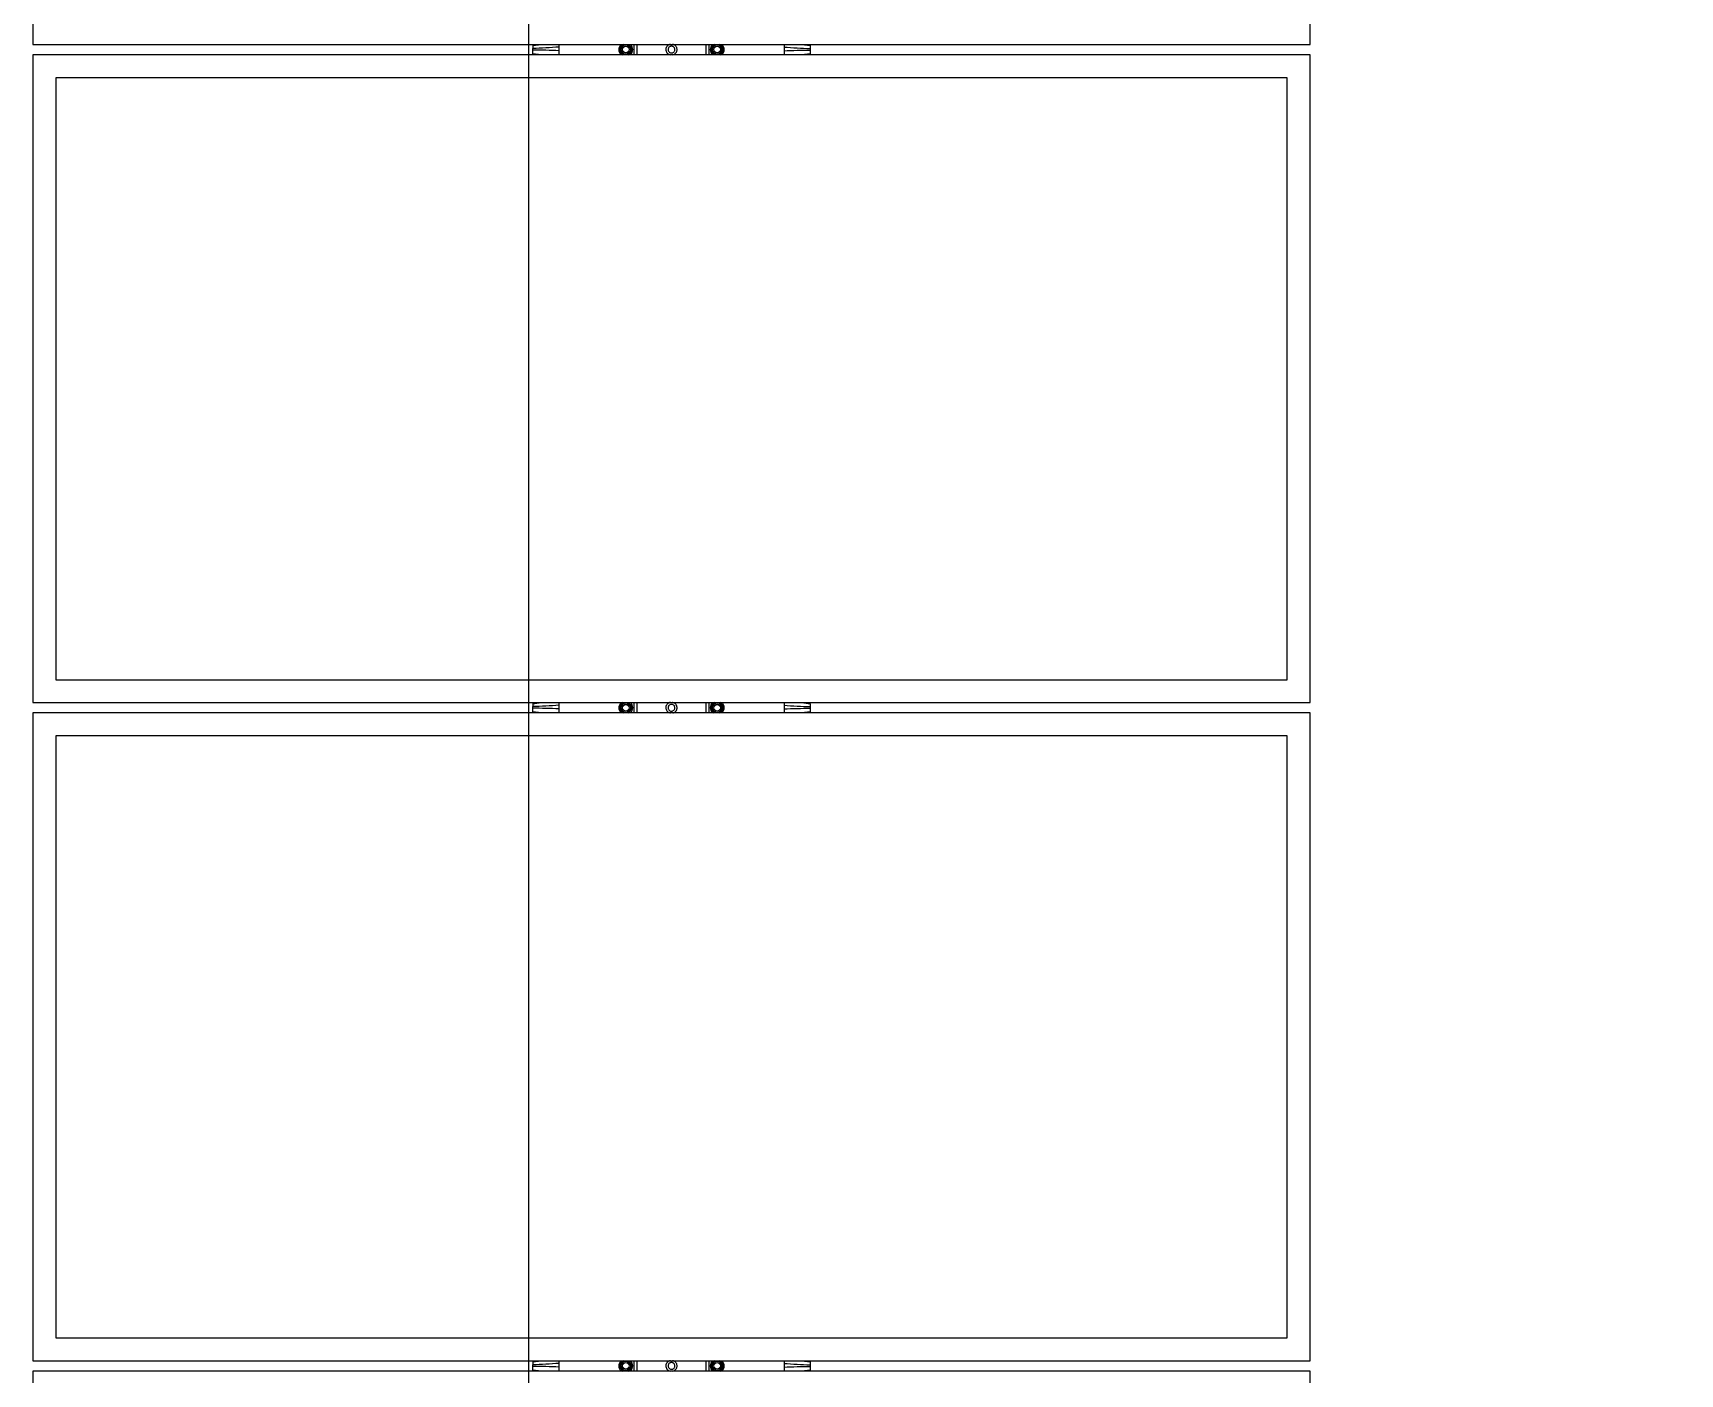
# Model space of a CAD drawing. Header units: feet. Extents: x -21 to 5170, y -254 to 1413.
# Drawn here: x 3142.2 to 3257.7, y 100.2 to 194.2 of the extents above; entities that cross this region are included whole.
import ezdxf

# ---------------------------------------------------------------- set-up
doc = ezdxf.new("R2010")
doc.units = ezdxf.units.FT
doc.header["$MEASUREMENT"] = 0
doc.layers.add('E-ARRY-TABL', color=9, linetype='Continuous')
doc.layers.add('G-NPLT', color=67, linetype='Continuous', plot=False)

msp = doc.modelspace()

# ---------------------------------------------------------------- linework, layer by layer
at = {"layer": 'E-ARRY-TABL'}
for p, q in [((3142.18169, 238.83055), (3142.18169, 193.41976)), ((3231.72152, 193.41976), (3231.72152, 238.83055)), ((3142.18169, 193.41976), (3231.72152, 193.41976)), ((3177.22399, 193.34013), (3177.81004, 193.41976)), ((3183.41318, 193.41179), (3183.42194, 193.41976)), ((3183.78786, 193.41976), (3183.91644, 193.34515)), ((3183.92574, 193.41976), (3183.95171, 193.40592)), ((3189.82434, 193.41399), (3189.83072, 193.41976)), ((3196.09317, 193.41976), (3196.67922, 193.34013)), ((3142.18169, 192.68733), (3142.18169, 147.27654)), ((3231.72152, 192.68733), (3142.18169, 192.68733)), ((3177.81076, 192.68733), (3177.22399, 192.76696)), ((3184.08125, 192.6953), (3184.07249, 192.68733)), ((3189.97746, 192.68733), (3189.94918, 192.70253)), ((3190.11339, 192.68733), (3189.98485, 192.76307)), ((3190.48765, 192.6931), (3190.48127, 192.68733)), ((3196.67922, 192.76696), (3196.09244, 192.68733)), ((3231.72152, 147.27654), (3231.72152, 192.68733)), ((3230.11932, 191.08513), (3143.78389, 191.08513)), ((3143.78389, 191.08513), (3143.78389, 148.87873)), ((3230.11932, 148.87873), (3230.11932, 191.08513)), ((3143.78389, 148.87873), (3230.11932, 148.87873)), ((3142.18169, 147.27654), (3231.72152, 147.27654)), ((3177.22399, 147.19691), (3177.81004, 147.27654)), ((3183.41318, 147.26856), (3183.42194, 147.27654)), ((3183.78786, 147.27654), (3183.91644, 147.20192)), ((3183.92574, 147.27654), (3183.95171, 147.2627)), ((3189.82434, 147.27076), (3189.83072, 147.27654)), ((3196.09317, 147.27654), (3196.67922, 147.19691)), ((3231.72152, 146.5441), (3142.18169, 146.5441)), ((3142.18169, 146.5441), (3142.18169, 101.13331)), ((3177.81076, 146.5441), (3177.22399, 146.62373)), ((3184.08125, 146.55208), (3184.07249, 146.5441)), ((3189.97746, 146.5441), (3189.94918, 146.5593)), ((3190.11339, 146.5441), (3189.98485, 146.61984)), ((3190.48765, 146.54988), (3190.48127, 146.5441)), ((3196.67922, 146.62373), (3196.09244, 146.5441)), ((3231.72152, 101.13331), (3231.72152, 146.5441)), ((3143.78389, 144.94191), (3143.78389, 102.73551)), ((3230.11932, 144.94191), (3143.78389, 144.94191)), ((3230.11932, 102.73551), (3230.11932, 144.94191)), ((3143.78389, 102.73551), (3230.11932, 102.73551)), ((3142.18169, 101.13331), (3231.72152, 101.13331)), ((3177.22399, 101.05369), (3177.81004, 101.13331)), ((3177.81076, 100.40088), (3177.22399, 100.48051)), ((3183.41318, 101.12534), (3183.42194, 101.13331)), ((3183.78786, 101.13331), (3183.91644, 101.0587)), ((3183.92574, 101.13331), (3183.95171, 101.11948)), ((3189.82434, 101.12754), (3189.83072, 101.13331)), ((3190.11551, 100.39963), (3189.98485, 100.47662)), ((3196.67922, 100.48051), (3196.09244, 100.40088)), ((3196.09317, 101.13331), (3196.67922, 101.05369)), ((3142.18169, 100.40088), (3142.18169, 54.99009)), ((3231.72152, 100.40088), (3142.18169, 100.40088)), ((3184.08125, 100.40886), (3184.07249, 100.40088)), ((3189.97746, 100.40088), (3189.94918, 100.41608)), ((3190.48765, 100.40665), (3190.48127, 100.40088)), ((3231.72152, 54.99009), (3231.72152, 100.40088))]:
    msp.add_line(p, q, dxfattribs=at)
for centre, radius in [((3183.74721, 193.05354), 0.33715), ((3183.74721, 193.05354), 0.24051), ((3183.74721, 193.05354), 0.22889), ((3190.15599, 193.05354), 0.33715), ((3190.15599, 193.05354), 0.24051), ((3190.15599, 193.05354), 0.22889), ((3183.74721, 146.91032), 0.33715), ((3183.74721, 146.91032), 0.24051), ((3183.74721, 146.91032), 0.22889), ((3190.15599, 146.91032), 0.33715), ((3190.15599, 146.91032), 0.24051), ((3190.15599, 146.91032), 0.22889), ((3183.74721, 100.7671), 0.33715), ((3183.74721, 100.7671), 0.24051), ((3183.74721, 100.7671), 0.22889), ((3190.15599, 100.7671), 0.33715), ((3190.15599, 100.7671), 0.24051), ((3190.15599, 100.7671), 0.22889)]:
    msp.add_circle(centre, radius, dxfattribs=at)
for centre, radius, start, end in [((3183.74721, 193.05354), 0.48981, 132.9975613, 228.3883683), ((3183.74721, 193.05354), 0.40742, 115.9892336, 244.0107664), ((3183.74721, 193.05354), 0.40742, 295.9892336, 59.8725613), ((3183.74721, 193.05354), 0.48981, 312.9975613, 48.3883881), ((3190.15599, 193.05354), 0.48981, 132.6184959, 228.3883683), ((3190.15599, 193.05354), 0.40742, 115.9892336, 239.4934959), ((3190.15599, 193.05354), 0.40742, 295.9892336, 64.0107664), ((3190.15599, 193.05354), 0.48981, 312.6184959, 48.3883881), ((3183.74721, 146.91032), 0.48981, 132.9975613, 228.3883683), ((3183.74721, 146.91032), 0.40742, 115.9892336, 244.0107664), ((3183.74721, 146.91032), 0.40742, 295.9892336, 59.8725613), ((3183.74721, 146.91032), 0.48981, 312.9975613, 48.3883881), ((3190.15599, 146.91032), 0.48981, 132.6184959, 228.3883683), ((3190.15599, 146.91032), 0.40742, 115.9892336, 239.4934959), ((3190.15599, 146.91032), 0.40742, 295.9892336, 64.0107664), ((3190.15599, 146.91032), 0.48981, 312.6184959, 48.3883881), ((3183.74721, 100.7671), 0.48981, 132.9975613, 228.3883683), ((3183.74721, 100.7671), 0.40742, 115.9892336, 244.0107664), ((3183.74721, 100.7671), 0.40742, 295.9892336, 59.8725613), ((3183.74721, 100.7671), 0.48981, 312.9975613, 48.3883881), ((3190.15599, 100.7671), 0.48981, 132.6184959, 228.3883683), ((3190.15599, 100.7671), 0.40742, 115.9892336, 239.4934959), ((3190.15599, 100.7671), 0.40742, 295.9892336, 64.0107664), ((3190.15599, 100.7671), 0.48981, 312.6184959, 48.3883881)]:
    msp.add_arc(centre, radius, start, end, dxfattribs=at)
for points, knots in [([(3177.22399, 193.41976), (3177.22399, 193.41129), (3177.22399, 193.36961), (3177.22399, 193.3532), (3177.22399, 193.34013)], [0, 0, 0, 0, 0.203251759, 1, 1, 1, 1]), ([(3177.22399, 193.34013), (3177.22399, 193.3252), (3177.22399, 193.29704), (3177.22399, 193.26505), (3177.22399, 193.23882), (3177.22399, 193.19537), (3177.22399, 193.15646), (3177.22399, 193.13412), (3177.22399, 193.13178)], [0, 0, 0, 0, 0.336781761, 0.635414469, 0.762435252, 0.874639399, 0.986817621, 1, 1, 1, 1]), ([(3179.06194, 193.22908), (3178.75585, 193.2087), (3178.14374, 193.16796), (3177.53055, 193.14384), (3177.22399, 193.13178)], [0, 0, 0, 0, 0.500050032, 1, 1, 1, 1]), ([(3177.22399, 193.02374), (3177.22399, 193.02697), (3177.22399, 193.03152), (3177.22399, 193.03874), (3177.22399, 193.04321), (3177.22399, 193.04683), (3177.22399, 193.04828), (3177.22399, 193.05118), (3177.22399, 193.05595), (3177.22399, 193.06259), (3177.22399, 193.07116), (3177.22399, 193.08473), (3177.22399, 193.10525), (3177.22399, 193.12207), (3177.22399, 193.13178)], [0, 0, 0, 0, 0.088792677, 0.125266565, 0.198196576, 0.211434953, 0.224673296, 0.237911626, 0.290864967, 0.355531486, 0.42020743, 0.526263413, 0.726625991, 1, 1, 1, 1]), ([(3179.06172, 192.97511), (3178.75555, 192.98584), (3178.14327, 193.00731), (3177.5304, 193.01827), (3177.22399, 193.02374)], [0, 0, 0, 0, 0.500036901, 1, 1, 1, 1]), ([(3177.22399, 192.76696), (3177.22399, 192.772), (3177.22399, 192.80151), (3177.22399, 192.828), (3177.22399, 192.8737), (3177.22399, 192.91562), (3177.22399, 192.96684), (3177.22399, 193.00461), (3177.22399, 193.02374)], [0, 0, 0, 0, 0.104408076, 0.610092505, 0.713229006, 0.816381409, 0.906958044, 1, 1, 1, 1]), ([(3179.06172, 192.97511), (3179.06183, 192.94657), (3179.06206, 192.88517), (3179.06176, 192.79932), (3179.06101, 192.72886), (3179.06017, 192.69975), (3179.05981, 192.68733)], [0, 0, 0, 0, 0.237682332, 0.511297981, 0.791460281, 1, 1, 1, 1]), ([(3179.05982, 193.41976), (3179.06017, 193.40726), (3179.06096, 193.37897), (3179.06173, 193.31372), (3179.06187, 193.25717), (3179.06194, 193.22908)], [0, 0, 0, 0, 0.284877006, 0.644722971, 1, 1, 1, 1]), ([(3179.06194, 193.22908), (3179.06186, 193.18977), (3179.06176, 193.14277), (3179.06148, 193.08739), (3179.06143, 193.06247), (3179.06142, 193.04141), (3179.06148, 193.02613), (3179.06149, 193.01517), (3179.06157, 192.99915), (3179.06166, 192.98419), (3179.06172, 192.97511)], [0, 0, 0, 0, 0.473900563, 0.566584192, 0.646097342, 0.765289978, 0.812851893, 0.824688911, 0.893504587, 1, 1, 1, 1]), ([(3183.40963, 192.85964), (3183.4097, 192.89125), (3183.40985, 192.95506), (3183.40999, 193.02102), (3183.41007, 193.05429)], [0, 0, 0, 0, 0.495457963, 1, 1, 1, 1]), ([(3183.57799, 192.76194), (3183.53383, 192.78757), (3183.47683, 192.82065), (3183.42199, 192.85247), (3183.40963, 192.85964)], [0, 0, 0, 0, 0.774619327, 1, 1, 1, 1]), ([(3183.41007, 193.05429), (3183.41008, 193.05891), (3183.41022, 193.12464), (3183.41037, 193.18905), (3183.4105, 193.24895)], [0, 0, 0, 0, 0.070220322, 1, 1, 1, 1]), ([(3183.4105, 193.24895), (3183.43791, 193.26469), (3183.49324, 193.29647), (3183.55043, 193.32932), (3183.57929, 193.3459)], [0, 0, 0, 0, 0.495457963, 1, 1, 1, 1]), ([(3183.57929, 193.3459), (3183.58329, 193.3482), (3183.62671, 193.37313), (3183.66926, 193.39757), (3183.70788, 193.41976)], [0, 0, 0, 0, 0.09219659, 1, 1, 1, 1]), ([(3183.91644, 193.34515), (3183.93029, 193.33711), (3183.98726, 193.30404), (3184.04278, 193.27183), (3184.08479, 193.24745)], [0, 0, 0, 0, 0.243165711, 1, 1, 1, 1]), ([(3184.08436, 193.05279), (3184.08435, 193.04818), (3184.0842, 192.98245), (3184.08406, 192.91803), (3184.08393, 192.85814)], [0, 0, 0, 0, 0.070220322, 1, 1, 1, 1]), ([(3184.08479, 193.24745), (3184.08472, 193.21583), (3184.08458, 193.15203), (3184.08443, 193.08607), (3184.08436, 193.05279)], [0, 0, 0, 0, 0.495457963, 1, 1, 1, 1]), ([(3184.31466, 193.41976), (3184.31488, 193.39121), (3184.31673, 193.14708), (3184.3154, 192.90292), (3184.31422, 192.68733)], [0, 0, 0, 0, 0.116959652, 1, 1, 1, 1]), ([(3184.54293, 192.68733), (3184.54374, 192.90339), (3184.54466, 193.14754), (3184.54319, 193.39168), (3184.54302, 193.41976)], [0, 0, 0, 0, 0.88496735, 1, 1, 1, 1]), ([(3186.88048, 193.41976), (3186.86091, 193.41752), (3186.79784, 193.41029), (3186.70279, 193.35491), (3186.61148, 193.26155), (3186.55847, 193.14161), (3186.55014, 193.01229), (3186.58709, 192.8878), (3186.66491, 192.78357), (3186.7647, 192.71106), (3186.84069, 192.6945), (3186.87362, 192.68733)], [0, 0, 0, 0, 0.055467135, 0.178740105, 0.301068238, 0.422074784, 0.541486052, 0.660550552, 0.781493861, 0.905315943, 1, 1, 1, 1]), ([(3187.18333, 193.10578), (3187.18668, 193.07932), (3187.19236, 193.03451), (3187.17497, 192.96419), (3187.13953, 192.90087), (3187.0787, 192.84761), (3187.0039, 192.81723), (3186.92284, 192.81317), (3186.84486, 192.83625), (3186.77917, 192.88369), (3186.73294, 192.94984), (3186.71095, 193.02767), (3186.71585, 193.10867), (3186.73697, 193.15873), (3186.76554, 193.20358), (3186.8018, 193.24365), (3186.87259, 193.28229), (3186.95248, 193.29561), (3187.03271, 193.28171), (3187.10314, 193.24198), (3187.15819, 193.18181), (3187.17496, 193.13107), (3187.18333, 193.10578)], [0, 0, 0, 0, 0.05318276, 0.090051856, 0.143930989, 0.197508132, 0.250693831, 0.303997406, 0.357752004, 0.411588514, 0.465007081, 0.518157859, 0.571608056, 0.625348022, 0.625461196, 0.679189914, 0.732471661, 0.785668797, 0.839276455, 0.893156273, 0.946740624, 1, 1, 1, 1]), ([(3187.34529, 193.01082), (3187.34598, 193.05322), (3187.34737, 193.13832), (3187.2933, 193.2582), (3187.20394, 193.3525), (3187.10769, 193.40953), (3187.04287, 193.41727), (3187.02199, 193.41976)], [0, 0, 0, 0, 0.218328363, 0.43818827, 0.662256444, 0.89122321, 1, 1, 1, 1]), ([(3187.04375, 192.68733), (3187.08359, 192.69972), (3187.16516, 192.7251), (3187.26371, 192.81061), (3187.326, 192.91087), (3187.33974, 192.98204), (3187.34529, 193.01082)], [0, 0, 0, 0, 0.263744587, 0.540159175, 0.814036973, 1, 1, 1, 1]), ([(3189.36014, 193.41976), (3189.35946, 193.20045), (3189.35871, 192.9563), (3189.35998, 192.71216), (3189.36011, 192.68733)], [0, 0, 0, 0, 0.898277382, 1, 1, 1, 1]), ([(3189.58853, 192.68733), (3189.58834, 192.71266), (3189.58646, 192.95679), (3189.5878, 193.20094), (3189.589, 193.41976)], [0, 0, 0, 0, 0.10376783, 1, 1, 1, 1]), ([(3189.81714, 192.86188), (3189.81742, 192.89349), (3189.81798, 192.95729), (3189.81857, 193.02325), (3189.81886, 193.05652)], [0, 0, 0, 0, 0.495457963, 1, 1, 1, 1]), ([(3189.98485, 192.76307), (3189.97105, 192.7712), (3189.91429, 192.80464), (3189.85899, 192.83722), (3189.81714, 192.86188)], [0, 0, 0, 0, 0.243165711, 1, 1, 1, 1]), ([(3189.81886, 193.05652), (3189.8189, 193.06114), (3189.81948, 193.12687), (3189.82005, 193.19128), (3189.82058, 193.25117)], [0, 0, 0, 0, 0.070220322, 1, 1, 1, 1]), ([(3189.82058, 193.25117), (3189.8481, 193.26673), (3189.90363, 193.29815), (3189.96104, 193.33062), (3189.99001, 193.347)], [0, 0, 0, 0, 0.495457963, 1, 1, 1, 1]), ([(3189.99001, 193.347), (3189.99403, 193.34927), (3190.03746, 193.37384), (3190.08002, 193.39791), (3190.11864, 193.41976)], [0, 0, 0, 0, 0.092516545, 1, 1, 1, 1]), ([(3190.1986, 193.41976), (3190.2275, 193.40273), (3190.26986, 193.37777), (3190.31333, 193.35216), (3190.32714, 193.34402)], [0, 0, 0, 0, 0.682346465, 1, 1, 1, 1]), ([(3190.32714, 193.34402), (3190.37113, 193.3181), (3190.42791, 193.28465), (3190.48254, 193.25246), (3190.49485, 193.24521)], [0, 0, 0, 0, 0.774619327, 1, 1, 1, 1]), ([(3190.49313, 193.05056), (3190.49309, 193.04595), (3190.49251, 192.98022), (3190.49194, 192.91581), (3190.49141, 192.85592)], [0, 0, 0, 0, 0.070220322, 1, 1, 1, 1]), ([(3190.49485, 193.24521), (3190.49457, 193.2136), (3190.49401, 193.1498), (3190.49342, 193.08384), (3190.49313, 193.05056)], [0, 0, 0, 0, 0.495457963, 1, 1, 1, 1]), ([(3194.84149, 192.97511), (3194.84137, 192.94208), (3194.84112, 192.87095), (3194.84162, 192.77649), (3194.84246, 192.71246), (3194.84326, 192.69235), (3194.84346, 192.68733)], [0, 0, 0, 0, 0.272878633, 0.587618909, 0.897093641, 1, 1, 1, 1]), ([(3194.84347, 193.41976), (3194.84327, 193.41473), (3194.84247, 193.39458), (3194.84158, 193.33132), (3194.84137, 193.26335), (3194.84127, 193.22908)], [0, 0, 0, 0, 0.141530855, 0.567144679, 1, 1, 1, 1]), ([(3194.84127, 193.22908), (3194.84135, 193.18977), (3194.84145, 193.14277), (3194.84173, 193.08739), (3194.84178, 193.06247), (3194.84179, 193.04141), (3194.84172, 193.02613), (3194.84172, 193.01517), (3194.84163, 192.99915), (3194.84154, 192.98419), (3194.84149, 192.97511)], [0, 0, 0, 0, 0.473900563, 0.566584192, 0.646097342, 0.765289978, 0.812851893, 0.824688911, 0.893504587, 1, 1, 1, 1]), ([(3194.84127, 193.22908), (3195.14736, 193.2087), (3195.75947, 193.16796), (3196.37266, 193.14384), (3196.67922, 193.13178)], [0, 0, 0, 0, 0.500050032, 1, 1, 1, 1]), ([(3194.84149, 192.97511), (3195.14766, 192.98584), (3195.75994, 193.00731), (3196.37281, 193.01827), (3196.67922, 193.02374)], [0, 0, 0, 0, 0.500036901, 1, 1, 1, 1]), ([(3196.67922, 193.34013), (3196.67922, 193.35385), (3196.67922, 193.3704), (3196.67922, 193.41256), (3196.67922, 193.41976)], [0, 0, 0, 0, 0.829245832, 1, 1, 1, 1]), ([(3196.67922, 193.34013), (3196.67922, 193.32506), (3196.67922, 193.29525), (3196.67922, 193.26626), (3196.67922, 193.23166), (3196.67922, 193.18562), (3196.67922, 193.14897), (3196.67922, 193.13178)], [0, 0, 0, 0, 0.332265312, 0.657491515, 0.788304514, 0.900705037, 1, 1, 1, 1]), ([(3196.67922, 193.13178), (3196.67922, 193.11846), (3196.67922, 193.09999), (3196.67922, 193.07966), (3196.67922, 193.07166), (3196.67922, 193.06369), (3196.67922, 193.05637), (3196.67922, 193.04972), (3196.67922, 193.04806), (3196.67922, 193.04573), (3196.67922, 193.04274), (3196.67922, 193.03743), (3196.67922, 193.03109), (3196.67922, 193.02609), (3196.67922, 193.02374)], [0, 0, 0, 0, 0.378460386, 0.525059812, 0.561520365, 0.597982148, 0.743875857, 0.762193155, 0.780422606, 0.789537342, 0.825996993, 0.862456604, 0.935401836, 1, 1, 1, 1]), ([(3196.67922, 193.02374), (3196.67922, 193.00504), (3196.67922, 192.96512), (3196.67922, 192.91218), (3196.67922, 192.86873), (3196.67922, 192.84177), (3196.67922, 192.81004), (3196.67922, 192.78171), (3196.67922, 192.76696)], [0, 0, 0, 0, 0.090987099, 0.194222261, 0.297480686, 0.412851507, 0.694273649, 1, 1, 1, 1]), ([(3177.22399, 192.76696), (3177.22399, 192.75324), (3177.22399, 192.73669), (3177.22399, 192.69453), (3177.22399, 192.68733)], [0, 0, 0, 0, 0.829245833, 1, 1, 1, 1]), ([(3183.70656, 192.68733), (3183.6777, 192.70408), (3183.63533, 192.72866), (3183.59185, 192.7539), (3183.57799, 192.76194)], [0, 0, 0, 0, 0.681174188, 1, 1, 1, 1]), ([(3183.91514, 192.76119), (3183.91113, 192.75889), (3183.86772, 192.73395), (3183.82517, 192.70951), (3183.78654, 192.68733)], [0, 0, 0, 0, 0.09219659, 1, 1, 1, 1]), ([(3184.08393, 192.85814), (3184.05652, 192.8424), (3184.00119, 192.81062), (3183.94399, 192.77777), (3183.91514, 192.76119)], [0, 0, 0, 0, 0.495457963, 1, 1, 1, 1]), ([(3190.32198, 192.76009), (3190.31796, 192.75781), (3190.27453, 192.73325), (3190.23197, 192.70917), (3190.19335, 192.68733)], [0, 0, 0, 0, 0.092516545, 1, 1, 1, 1]), ([(3190.49141, 192.85592), (3190.46389, 192.84036), (3190.40836, 192.80894), (3190.35095, 192.77647), (3190.32198, 192.76009)], [0, 0, 0, 0, 0.495457963, 1, 1, 1, 1]), ([(3196.67922, 192.68733), (3196.67922, 192.6958), (3196.67922, 192.73748), (3196.67922, 192.75388), (3196.67922, 192.76696)], [0, 0, 0, 0, 0.203251759, 1, 1, 1, 1]), ([(3177.22399, 147.27654), (3177.22399, 147.26807), (3177.22399, 147.22639), (3177.22399, 147.20998), (3177.22399, 147.19691)], [0, 0, 0, 0, 0.203251759, 1, 1, 1, 1]), ([(3177.22399, 147.19691), (3177.22399, 147.18198), (3177.22399, 147.15381), (3177.22399, 147.12183), (3177.22399, 147.09559), (3177.22399, 147.05214), (3177.22399, 147.01323), (3177.22399, 146.9909), (3177.22399, 146.98855)], [0, 0, 0, 0, 0.336781761, 0.635414469, 0.762435252, 0.874639399, 0.986817621, 1, 1, 1, 1]), ([(3179.06194, 147.08585), (3178.75585, 147.06548), (3178.14374, 147.02473), (3177.53055, 147.00061), (3177.22399, 146.98855)], [0, 0, 0, 0, 0.500050032, 1, 1, 1, 1]), ([(3177.22399, 146.88052), (3177.22399, 146.88375), (3177.22399, 146.8883), (3177.22399, 146.89552), (3177.22399, 146.89999), (3177.22399, 146.90361), (3177.22399, 146.90506), (3177.22399, 146.90795), (3177.22399, 146.91272), (3177.22399, 146.91937), (3177.22399, 146.92794), (3177.22399, 146.94151), (3177.22399, 146.96203), (3177.22399, 146.97885), (3177.22399, 146.98855)], [0, 0, 0, 0, 0.088792677, 0.125266565, 0.198196576, 0.211434953, 0.224673296, 0.237911626, 0.290864967, 0.355531486, 0.42020743, 0.526263413, 0.726625991, 1, 1, 1, 1]), ([(3179.06172, 146.83188), (3178.75555, 146.84262), (3178.14327, 146.86409), (3177.5304, 146.87504), (3177.22399, 146.88052)], [0, 0, 0, 0, 0.500036901, 1, 1, 1, 1]), ([(3177.22399, 146.62373), (3177.22399, 146.62878), (3177.22399, 146.65828), (3177.22399, 146.68478), (3177.22399, 146.73047), (3177.22399, 146.7724), (3177.22399, 146.82362), (3177.22399, 146.86138), (3177.22399, 146.88052)], [0, 0, 0, 0, 0.104408076, 0.610092505, 0.713229006, 0.816381409, 0.906958044, 1, 1, 1, 1]), ([(3179.06172, 146.83188), (3179.06183, 146.80334), (3179.06206, 146.74194), (3179.06176, 146.65609), (3179.06101, 146.58564), (3179.06017, 146.55653), (3179.05981, 146.5441)], [0, 0, 0, 0, 0.237682332, 0.511297981, 0.791460281, 1, 1, 1, 1]), ([(3179.05982, 147.27654), (3179.06017, 147.26404), (3179.06096, 147.23575), (3179.06173, 147.1705), (3179.06187, 147.11395), (3179.06194, 147.08585)], [0, 0, 0, 0, 0.284877006, 0.644722971, 1, 1, 1, 1]), ([(3179.06194, 147.08585), (3179.06186, 147.04654), (3179.06176, 146.99954), (3179.06148, 146.94416), (3179.06143, 146.91925), (3179.06142, 146.89818), (3179.06148, 146.88291), (3179.06149, 146.87194), (3179.06157, 146.85593), (3179.06166, 146.84097), (3179.06172, 146.83188)], [0, 0, 0, 0, 0.473900563, 0.566584192, 0.646097342, 0.765289978, 0.812851893, 0.824688911, 0.893504587, 1, 1, 1, 1]), ([(3183.40963, 146.71642), (3183.4097, 146.74803), (3183.40985, 146.81184), (3183.40999, 146.87779), (3183.41007, 146.91107)], [0, 0, 0, 0, 0.495457963, 1, 1, 1, 1]), ([(3183.57799, 146.61872), (3183.53383, 146.64434), (3183.47683, 146.67742), (3183.42199, 146.70925), (3183.40963, 146.71642)], [0, 0, 0, 0, 0.774619327, 1, 1, 1, 1]), ([(3183.41007, 146.91107), (3183.41008, 146.91569), (3183.41022, 146.98142), (3183.41037, 147.04583), (3183.4105, 147.10572)], [0, 0, 0, 0, 0.070220322, 1, 1, 1, 1]), ([(3183.4105, 147.10572), (3183.43791, 147.12147), (3183.49324, 147.15325), (3183.55043, 147.1861), (3183.57929, 147.20267)], [0, 0, 0, 0, 0.495457963, 1, 1, 1, 1]), ([(3183.57929, 147.20267), (3183.58329, 147.20497), (3183.62671, 147.22991), (3183.66926, 147.25435), (3183.70788, 147.27654)], [0, 0, 0, 0, 0.09219659, 1, 1, 1, 1]), ([(3184.08393, 146.71492), (3184.05652, 146.69917), (3184.00119, 146.66739), (3183.94399, 146.63454), (3183.91514, 146.61797)], [0, 0, 0, 0, 0.495457963, 1, 1, 1, 1]), ([(3183.91644, 147.20192), (3183.93029, 147.19388), (3183.98726, 147.16082), (3184.04278, 147.12861), (3184.08479, 147.10422)], [0, 0, 0, 0, 0.243165711, 1, 1, 1, 1]), ([(3184.08436, 146.90957), (3184.08435, 146.90496), (3184.0842, 146.83922), (3184.08406, 146.77481), (3184.08393, 146.71492)], [0, 0, 0, 0, 0.070220322, 1, 1, 1, 1]), ([(3184.08479, 147.10422), (3184.08472, 147.07261), (3184.08458, 147.00881), (3184.08443, 146.94285), (3184.08436, 146.90957)], [0, 0, 0, 0, 0.495457963, 1, 1, 1, 1]), ([(3184.31466, 147.27654), (3184.31488, 147.24798), (3184.31673, 147.00385), (3184.3154, 146.7597), (3184.31422, 146.5441)], [0, 0, 0, 0, 0.116959652, 1, 1, 1, 1]), ([(3184.54293, 146.5441), (3184.54374, 146.76017), (3184.54466, 147.00432), (3184.54319, 147.24845), (3184.54302, 147.27654)], [0, 0, 0, 0, 0.88496735, 1, 1, 1, 1]), ([(3186.88048, 147.27654), (3186.86091, 147.27429), (3186.79784, 147.26707), (3186.70279, 147.21169), (3186.61148, 147.11833), (3186.55847, 146.99839), (3186.55014, 146.86907), (3186.58709, 146.74458), (3186.66491, 146.64035), (3186.7647, 146.56784), (3186.84069, 146.55128), (3186.87362, 146.5441)], [0, 0, 0, 0, 0.055467135, 0.178740105, 0.301068238, 0.422074784, 0.541486052, 0.660550552, 0.781493861, 0.905315943, 1, 1, 1, 1]), ([(3187.18333, 146.96255), (3187.18668, 146.93609), (3187.19236, 146.89129), (3187.17497, 146.82097), (3187.13953, 146.75765), (3187.0787, 146.70439), (3187.0039, 146.67401), (3186.92284, 146.66995), (3186.84486, 146.69303), (3186.77917, 146.74047), (3186.73294, 146.80662), (3186.71095, 146.88445), (3186.71585, 146.96544), (3186.73697, 147.0155), (3186.76554, 147.06035), (3186.8018, 147.10043), (3186.87259, 147.13906), (3186.95248, 147.15239), (3187.03271, 147.13848), (3187.10314, 147.09875), (3187.15819, 147.03859), (3187.17496, 146.98785), (3187.18333, 146.96255)], [0, 0, 0, 0, 0.05318276, 0.090051856, 0.143930989, 0.197508132, 0.250693831, 0.303997406, 0.357752004, 0.411588514, 0.465007081, 0.518157859, 0.571608056, 0.625348022, 0.625461196, 0.679189914, 0.732471661, 0.785668797, 0.839276455, 0.893156273, 0.946740624, 1, 1, 1, 1]), ([(3187.34529, 146.8676), (3187.34598, 146.91), (3187.34737, 146.9951), (3187.2933, 147.11498), (3187.20394, 147.20928), (3187.10769, 147.26631), (3187.04287, 147.27405), (3187.02199, 147.27654)], [0, 0, 0, 0, 0.218328363, 0.43818827, 0.662256444, 0.89122321, 1, 1, 1, 1]), ([(3187.04375, 146.5441), (3187.08359, 146.5565), (3187.16516, 146.58187), (3187.26371, 146.66738), (3187.326, 146.76765), (3187.33974, 146.83882), (3187.34529, 146.8676)], [0, 0, 0, 0, 0.263744587, 0.540159175, 0.814036973, 1, 1, 1, 1]), ([(3189.36014, 147.27654), (3189.35946, 147.05722), (3189.35871, 146.81308), (3189.35998, 146.56894), (3189.36011, 146.5441)], [0, 0, 0, 0, 0.898277382, 1, 1, 1, 1]), ([(3189.58853, 146.5441), (3189.58834, 146.56944), (3189.58646, 146.81357), (3189.5878, 147.05772), (3189.589, 147.27654)], [0, 0, 0, 0, 0.10376783, 1, 1, 1, 1]), ([(3189.81714, 146.71866), (3189.81742, 146.75027), (3189.81798, 146.81407), (3189.81857, 146.88002), (3189.81886, 146.9133)], [0, 0, 0, 0, 0.495457963, 1, 1, 1, 1]), ([(3189.98485, 146.61984), (3189.97105, 146.62798), (3189.91429, 146.66141), (3189.85899, 146.694), (3189.81714, 146.71866)], [0, 0, 0, 0, 0.243165711, 1, 1, 1, 1]), ([(3189.81886, 146.9133), (3189.8189, 146.91792), (3189.81948, 146.98365), (3189.82005, 147.04806), (3189.82058, 147.10795)], [0, 0, 0, 0, 0.070220322, 1, 1, 1, 1]), ([(3189.82058, 147.10795), (3189.8481, 147.12351), (3189.90363, 147.15492), (3189.96104, 147.18739), (3189.99001, 147.20378)], [0, 0, 0, 0, 0.495457963, 1, 1, 1, 1]), ([(3189.99001, 147.20378), (3189.99403, 147.20605), (3190.03746, 147.23062), (3190.08002, 147.25469), (3190.11864, 147.27654)], [0, 0, 0, 0, 0.092516545, 1, 1, 1, 1]), ([(3190.1986, 147.27654), (3190.2275, 147.25951), (3190.26986, 147.23455), (3190.31333, 147.20893), (3190.32714, 147.2008)], [0, 0, 0, 0, 0.682346465, 1, 1, 1, 1]), ([(3190.49141, 146.7127), (3190.46389, 146.69713), (3190.40836, 146.66572), (3190.35095, 146.63325), (3190.32198, 146.61686)], [0, 0, 0, 0, 0.495457963, 1, 1, 1, 1]), ([(3190.32714, 147.2008), (3190.37113, 147.17488), (3190.42791, 147.14142), (3190.48254, 147.10924), (3190.49485, 147.10199)], [0, 0, 0, 0, 0.774619327, 1, 1, 1, 1]), ([(3190.49313, 146.90734), (3190.49309, 146.90272), (3190.49251, 146.837), (3190.49194, 146.77258), (3190.49141, 146.7127)], [0, 0, 0, 0, 0.070220322, 1, 1, 1, 1]), ([(3190.49485, 147.10199), (3190.49457, 147.07037), (3190.49401, 147.00657), (3190.49342, 146.94062), (3190.49313, 146.90734)], [0, 0, 0, 0, 0.495457963, 1, 1, 1, 1]), ([(3194.84149, 146.83188), (3194.84137, 146.79885), (3194.84112, 146.72773), (3194.84162, 146.63326), (3194.84246, 146.56924), (3194.84326, 146.54912), (3194.84346, 146.5441)], [0, 0, 0, 0, 0.272878633, 0.587618909, 0.897093641, 1, 1, 1, 1]), ([(3194.84347, 147.27654), (3194.84327, 147.27151), (3194.84247, 147.25135), (3194.84158, 147.1881), (3194.84137, 147.12013), (3194.84127, 147.08585)], [0, 0, 0, 0, 0.141530855, 0.567144679, 1, 1, 1, 1]), ([(3194.84127, 147.08585), (3194.84135, 147.04654), (3194.84145, 146.99954), (3194.84173, 146.94416), (3194.84178, 146.91925), (3194.84179, 146.89818), (3194.84172, 146.88291), (3194.84172, 146.87194), (3194.84163, 146.85593), (3194.84154, 146.84097), (3194.84149, 146.83188)], [0, 0, 0, 0, 0.473900563, 0.566584192, 0.646097342, 0.765289978, 0.812851893, 0.824688911, 0.893504587, 1, 1, 1, 1]), ([(3194.84127, 147.08585), (3195.14736, 147.06548), (3195.75947, 147.02473), (3196.37266, 147.00061), (3196.67922, 146.98855)], [0, 0, 0, 0, 0.500050032, 1, 1, 1, 1]), ([(3194.84149, 146.83188), (3195.14766, 146.84262), (3195.75994, 146.86409), (3196.37281, 146.87504), (3196.67922, 146.88052)], [0, 0, 0, 0, 0.500036901, 1, 1, 1, 1]), ([(3196.67922, 147.19691), (3196.67922, 147.21063), (3196.67922, 147.22717), (3196.67922, 147.26934), (3196.67922, 147.27654)], [0, 0, 0, 0, 0.829245832, 1, 1, 1, 1]), ([(3196.67922, 147.19691), (3196.67922, 147.18184), (3196.67922, 147.15203), (3196.67922, 147.12303), (3196.67922, 147.08844), (3196.67922, 147.0424), (3196.67922, 147.00574), (3196.67922, 146.98855)], [0, 0, 0, 0, 0.332265312, 0.657491515, 0.788304514, 0.900705037, 1, 1, 1, 1]), ([(3196.67922, 146.98855), (3196.67922, 146.97524), (3196.67922, 146.95676), (3196.67922, 146.93643), (3196.67922, 146.92844), (3196.67922, 146.92046), (3196.67922, 146.91315), (3196.67922, 146.9065), (3196.67922, 146.90484), (3196.67922, 146.90251), (3196.67922, 146.89952), (3196.67922, 146.89421), (3196.67922, 146.88786), (3196.67922, 146.88287), (3196.67922, 146.88052)], [0, 0, 0, 0, 0.378460386, 0.525059812, 0.561520365, 0.597982148, 0.743875857, 0.762193155, 0.780422606, 0.789537342, 0.825996993, 0.862456604, 0.935401836, 1, 1, 1, 1]), ([(3196.67922, 146.88052), (3196.67922, 146.86182), (3196.67922, 146.8219), (3196.67922, 146.76895), (3196.67922, 146.7255), (3196.67922, 146.69855), (3196.67922, 146.66681), (3196.67922, 146.63848), (3196.67922, 146.62373)], [0, 0, 0, 0, 0.090987099, 0.194222261, 0.297480686, 0.412851507, 0.694273649, 1, 1, 1, 1]), ([(3177.22399, 146.62373), (3177.22399, 146.61001), (3177.22399, 146.59347), (3177.22399, 146.5513), (3177.22399, 146.5441)], [0, 0, 0, 0, 0.829245833, 1, 1, 1, 1]), ([(3183.70656, 146.5441), (3183.6777, 146.56085), (3183.63533, 146.58544), (3183.59185, 146.61067), (3183.57799, 146.61872)], [0, 0, 0, 0, 0.681174188, 1, 1, 1, 1]), ([(3183.91514, 146.61797), (3183.91113, 146.61567), (3183.86772, 146.59073), (3183.82517, 146.56629), (3183.78654, 146.5441)], [0, 0, 0, 0, 0.09219659, 1, 1, 1, 1]), ([(3190.32198, 146.61686), (3190.31796, 146.61459), (3190.27453, 146.59002), (3190.23197, 146.56595), (3190.19335, 146.5441)], [0, 0, 0, 0, 0.092516545, 1, 1, 1, 1]), ([(3196.67922, 146.5441), (3196.67922, 146.55258), (3196.67922, 146.59425), (3196.67922, 146.61066), (3196.67922, 146.62373)], [0, 0, 0, 0, 0.203251759, 1, 1, 1, 1]), ([(3177.22399, 101.13331), (3177.22399, 101.12484), (3177.22399, 101.08316), (3177.22399, 101.06676), (3177.22399, 101.05369)], [0, 0, 0, 0, 0.203251759, 1, 1, 1, 1]), ([(3177.22399, 101.05369), (3177.22399, 101.03876), (3177.22399, 101.01059), (3177.22399, 100.9786), (3177.22399, 100.95237), (3177.22399, 100.90892), (3177.22399, 100.87001), (3177.22399, 100.84768), (3177.22399, 100.84533)], [0, 0, 0, 0, 0.336781761, 0.635414469, 0.762435252, 0.874639399, 0.986817621, 1, 1, 1, 1]), ([(3179.06194, 100.94263), (3178.75585, 100.92226), (3178.14374, 100.88151), (3177.53055, 100.85739), (3177.22399, 100.84533)], [0, 0, 0, 0, 0.500050032, 1, 1, 1, 1]), ([(3177.22399, 100.7373), (3177.22399, 100.74052), (3177.22399, 100.74507), (3177.22399, 100.7523), (3177.22399, 100.75677), (3177.22399, 100.76039), (3177.22399, 100.76184), (3177.22399, 100.76473), (3177.22399, 100.7695), (3177.22399, 100.77614), (3177.22399, 100.78472), (3177.22399, 100.79829), (3177.22399, 100.81881), (3177.22399, 100.83562), (3177.22399, 100.84533)], [0, 0, 0, 0, 0.088792677, 0.125266565, 0.198196576, 0.211434953, 0.224673296, 0.237911626, 0.290864967, 0.355531486, 0.42020743, 0.526263413, 0.726625991, 1, 1, 1, 1]), ([(3179.06172, 100.68866), (3178.75555, 100.6994), (3178.14327, 100.72086), (3177.5304, 100.73182), (3177.22399, 100.7373)], [0, 0, 0, 0, 0.500036901, 1, 1, 1, 1]), ([(3177.22399, 100.48051), (3177.22399, 100.48556), (3177.22399, 100.51506), (3177.22399, 100.54156), (3177.22399, 100.58725), (3177.22399, 100.62917), (3177.22399, 100.6804), (3177.22399, 100.71816), (3177.22399, 100.7373)], [0, 0, 0, 0, 0.104408076, 0.610092505, 0.713229006, 0.816381409, 0.906958044, 1, 1, 1, 1]), ([(3177.22399, 100.48051), (3177.22399, 100.46679), (3177.22399, 100.45024), (3177.22399, 100.40808), (3177.22399, 100.40088)], [0, 0, 0, 0, 0.829245833, 1, 1, 1, 1]), ([(3179.06172, 100.68866), (3179.06183, 100.66012), (3179.06206, 100.59872), (3179.06176, 100.51287), (3179.06101, 100.44241), (3179.06017, 100.4133), (3179.05981, 100.40088)], [0, 0, 0, 0, 0.237682332, 0.511297981, 0.791460281, 1, 1, 1, 1]), ([(3179.05982, 101.13331), (3179.06017, 101.12081), (3179.06096, 101.09252), (3179.06173, 101.02728), (3179.06187, 100.97073), (3179.06194, 100.94263)], [0, 0, 0, 0, 0.284877006, 0.644722971, 1, 1, 1, 1]), ([(3179.06194, 100.94263), (3179.06186, 100.90332), (3179.06176, 100.85632), (3179.06148, 100.80094), (3179.06143, 100.77603), (3179.06142, 100.75496), (3179.06148, 100.73969), (3179.06149, 100.72872), (3179.06157, 100.7127), (3179.06166, 100.69775), (3179.06172, 100.68866)], [0, 0, 0, 0, 0.473900563, 0.566584192, 0.646097342, 0.765289978, 0.812851893, 0.824688911, 0.893504587, 1, 1, 1, 1]), ([(3183.40963, 100.5732), (3183.4097, 100.60481), (3183.40985, 100.66861), (3183.40999, 100.73457), (3183.41007, 100.76785)], [0, 0, 0, 0, 0.495457963, 1, 1, 1, 1]), ([(3183.57799, 100.47549), (3183.53383, 100.50112), (3183.47683, 100.5342), (3183.42199, 100.56602), (3183.40963, 100.5732)], [0, 0, 0, 0, 0.774619327, 1, 1, 1, 1]), ([(3183.41007, 100.76785), (3183.41008, 100.77246), (3183.41022, 100.83819), (3183.41037, 100.90261), (3183.4105, 100.9625)], [0, 0, 0, 0, 0.070220322, 1, 1, 1, 1]), ([(3183.4105, 100.9625), (3183.43791, 100.97824), (3183.49324, 101.01002), (3183.55043, 101.04288), (3183.57929, 101.05945)], [0, 0, 0, 0, 0.495457963, 1, 1, 1, 1]), ([(3183.70656, 100.40088), (3183.6777, 100.41763), (3183.63533, 100.44222), (3183.59185, 100.46745), (3183.57799, 100.47549)], [0, 0, 0, 0, 0.681174188, 1, 1, 1, 1]), ([(3183.57929, 101.05945), (3183.58329, 101.06175), (3183.62671, 101.08669), (3183.66926, 101.11113), (3183.70788, 101.13331)], [0, 0, 0, 0, 0.09219659, 1, 1, 1, 1]), ([(3183.91514, 100.47475), (3183.91113, 100.47245), (3183.86772, 100.44751), (3183.82517, 100.42307), (3183.78654, 100.40088)], [0, 0, 0, 0, 0.09219659, 1, 1, 1, 1]), ([(3184.08393, 100.5717), (3184.05652, 100.55595), (3184.00119, 100.52417), (3183.94399, 100.49132), (3183.91514, 100.47475)], [0, 0, 0, 0, 0.495457963, 1, 1, 1, 1]), ([(3183.91644, 101.0587), (3183.93029, 101.05066), (3183.98726, 101.0176), (3184.04278, 100.98538), (3184.08479, 100.961)], [0, 0, 0, 0, 0.243165711, 1, 1, 1, 1]), ([(3184.08436, 100.76635), (3184.08435, 100.76173), (3184.0842, 100.696), (3184.08406, 100.63159), (3184.08393, 100.5717)], [0, 0, 0, 0, 0.070220322, 1, 1, 1, 1]), ([(3184.08479, 100.961), (3184.08472, 100.92939), (3184.08458, 100.86558), (3184.08443, 100.79963), (3184.08436, 100.76635)], [0, 0, 0, 0, 0.495457963, 1, 1, 1, 1]), ([(3184.31466, 101.13331), (3184.31488, 101.10476), (3184.31673, 100.86063), (3184.3154, 100.61648), (3184.31422, 100.40088)], [0, 0, 0, 0, 0.116959652, 1, 1, 1, 1]), ([(3184.54293, 100.40088), (3184.54374, 100.61695), (3184.54466, 100.8611), (3184.54319, 101.10523), (3184.54302, 101.13331)], [0, 0, 0, 0, 0.88496735, 1, 1, 1, 1]), ([(3186.88048, 101.13331), (3186.86091, 101.13107), (3186.79784, 101.12385), (3186.70279, 101.06847), (3186.61148, 100.97511), (3186.55847, 100.85517), (3186.55014, 100.72584), (3186.58709, 100.60136), (3186.66491, 100.49713), (3186.7647, 100.42462), (3186.84069, 100.40806), (3186.87362, 100.40088)], [0, 0, 0, 0, 0.055467135, 0.178740105, 0.301068238, 0.422074784, 0.541486052, 0.660550552, 0.781493861, 0.905315943, 1, 1, 1, 1]), ([(3187.18333, 100.81933), (3187.18668, 100.79287), (3187.19236, 100.74806), (3187.17497, 100.67774), (3187.13953, 100.61442), (3187.0787, 100.56116), (3187.0039, 100.53078), (3186.92284, 100.52672), (3186.84486, 100.54981), (3186.77917, 100.59725), (3186.73294, 100.66339), (3186.71095, 100.74122), (3186.71585, 100.82222), (3186.73697, 100.87228), (3186.76554, 100.91713), (3186.8018, 100.95721), (3186.87259, 100.99584), (3186.95248, 101.00917), (3187.03271, 100.99526), (3187.10314, 100.95553), (3187.15819, 100.89537), (3187.17496, 100.84462), (3187.18333, 100.81933)], [0, 0, 0, 0, 0.05318276, 0.090051856, 0.143930989, 0.197508132, 0.250693831, 0.303997406, 0.357752004, 0.411588514, 0.465007081, 0.518157859, 0.571608056, 0.625348022, 0.625461196, 0.679189914, 0.732471661, 0.785668797, 0.839276455, 0.893156273, 0.946740624, 1, 1, 1, 1]), ([(3187.34529, 100.72438), (3187.34598, 100.76678), (3187.34737, 100.85187), (3187.2933, 100.97176), (3187.20394, 101.06606), (3187.10769, 101.12309), (3187.04287, 101.13082), (3187.02199, 101.13331)], [0, 0, 0, 0, 0.218328363, 0.43818827, 0.662256444, 0.89122321, 1, 1, 1, 1]), ([(3187.04375, 100.40088), (3187.08359, 100.41327), (3187.16516, 100.43865), (3187.26371, 100.52416), (3187.326, 100.62443), (3187.33974, 100.6956), (3187.34529, 100.72438)], [0, 0, 0, 0, 0.263744587, 0.540159175, 0.814036973, 1, 1, 1, 1]), ([(3189.36014, 101.13331), (3189.35946, 100.914), (3189.35871, 100.66985), (3189.35998, 100.42572), (3189.36011, 100.40088)], [0, 0, 0, 0, 0.898277382, 1, 1, 1, 1]), ([(3189.58853, 100.40088), (3189.58834, 100.42621), (3189.58646, 100.67034), (3189.5878, 100.9145), (3189.589, 101.13331)], [0, 0, 0, 0, 0.10376783, 1, 1, 1, 1]), ([(3189.81714, 100.57543), (3189.81742, 100.60704), (3189.81798, 100.67085), (3189.81857, 100.7368), (3189.81886, 100.77008)], [0, 0, 0, 0, 0.495457963, 1, 1, 1, 1]), ([(3189.98485, 100.47662), (3189.97105, 100.48475), (3189.91429, 100.51819), (3189.85899, 100.55077), (3189.81714, 100.57543)], [0, 0, 0, 0, 0.243165711, 1, 1, 1, 1]), ([(3189.81886, 100.77008), (3189.8189, 100.77469), (3189.81948, 100.84042), (3189.82005, 100.90483), (3189.82058, 100.96472)], [0, 0, 0, 0, 0.070220322, 1, 1, 1, 1]), ([(3189.82058, 100.96472), (3189.8481, 100.98029), (3189.90363, 101.0117), (3189.96104, 101.04417), (3189.99001, 101.06055)], [0, 0, 0, 0, 0.495457963, 1, 1, 1, 1]), ([(3189.99001, 101.06055), (3189.99403, 101.06283), (3190.03746, 101.08739), (3190.08002, 101.11147), (3190.11864, 101.13331)], [0, 0, 0, 0, 0.092516545, 1, 1, 1, 1]), ([(3190.32198, 100.47364), (3190.31796, 100.47137), (3190.27453, 100.4468), (3190.23197, 100.42273), (3190.19335, 100.40088)], [0, 0, 0, 0, 0.092516545, 1, 1, 1, 1]), ([(3190.1986, 101.13331), (3190.2275, 101.11628), (3190.26986, 101.09132), (3190.31333, 101.06571), (3190.32714, 101.05757)], [0, 0, 0, 0, 0.682346465, 1, 1, 1, 1]), ([(3190.49141, 100.56947), (3190.46389, 100.55391), (3190.40836, 100.5225), (3190.35095, 100.49002), (3190.32198, 100.47364)], [0, 0, 0, 0, 0.495457963, 1, 1, 1, 1]), ([(3190.32714, 101.05757), (3190.37113, 101.03166), (3190.42791, 100.9982), (3190.48254, 100.96602), (3190.49485, 100.95876)], [0, 0, 0, 0, 0.774619327, 1, 1, 1, 1]), ([(3190.49313, 100.76412), (3190.49309, 100.7595), (3190.49251, 100.69377), (3190.49194, 100.62936), (3190.49141, 100.56947)], [0, 0, 0, 0, 0.070220322, 1, 1, 1, 1]), ([(3190.49485, 100.95876), (3190.49457, 100.92715), (3190.49401, 100.86335), (3190.49342, 100.79739), (3190.49313, 100.76412)], [0, 0, 0, 0, 0.495457963, 1, 1, 1, 1]), ([(3194.84149, 100.68866), (3194.84137, 100.65563), (3194.84112, 100.5845), (3194.84162, 100.49004), (3194.84246, 100.42602), (3194.84326, 100.4059), (3194.84346, 100.40088)], [0, 0, 0, 0, 0.272878633, 0.587618909, 0.897093641, 1, 1, 1, 1]), ([(3194.84347, 101.13331), (3194.84327, 101.12828), (3194.84247, 101.10813), (3194.84158, 101.04487), (3194.84137, 100.9769), (3194.84127, 100.94263)], [0, 0, 0, 0, 0.141530855, 0.567144679, 1, 1, 1, 1]), ([(3194.84127, 100.94263), (3194.84135, 100.90332), (3194.84145, 100.85632), (3194.84173, 100.80094), (3194.84178, 100.77603), (3194.84179, 100.75496), (3194.84172, 100.73969), (3194.84172, 100.72872), (3194.84163, 100.7127), (3194.84154, 100.69775), (3194.84149, 100.68866)], [0, 0, 0, 0, 0.473900563, 0.566584192, 0.646097342, 0.765289978, 0.812851893, 0.824688911, 0.893504587, 1, 1, 1, 1]), ([(3194.84127, 100.94263), (3195.14736, 100.92226), (3195.75947, 100.88151), (3196.37266, 100.85739), (3196.67922, 100.84533)], [0, 0, 0, 0, 0.500050032, 1, 1, 1, 1]), ([(3194.84149, 100.68866), (3195.14766, 100.6994), (3195.75994, 100.72086), (3196.37281, 100.73182), (3196.67922, 100.7373)], [0, 0, 0, 0, 0.500036901, 1, 1, 1, 1]), ([(3196.67922, 101.05369), (3196.67922, 101.06741), (3196.67922, 101.08395), (3196.67922, 101.12611), (3196.67922, 101.13331)], [0, 0, 0, 0, 0.829245832, 1, 1, 1, 1]), ([(3196.67922, 101.05369), (3196.67922, 101.03862), (3196.67922, 101.0088), (3196.67922, 100.97981), (3196.67922, 100.94522), (3196.67922, 100.89917), (3196.67922, 100.86252), (3196.67922, 100.84533)], [0, 0, 0, 0, 0.332265312, 0.657491515, 0.788304514, 0.900705037, 1, 1, 1, 1]), ([(3196.67922, 100.84533), (3196.67922, 100.83201), (3196.67922, 100.81354), (3196.67922, 100.79321), (3196.67922, 100.78522), (3196.67922, 100.77724), (3196.67922, 100.76993), (3196.67922, 100.76328), (3196.67922, 100.76161), (3196.67922, 100.75929), (3196.67922, 100.7563), (3196.67922, 100.75098), (3196.67922, 100.74464), (3196.67922, 100.73964), (3196.67922, 100.7373)], [0, 0, 0, 0, 0.378460386, 0.525059812, 0.561520365, 0.597982148, 0.743875857, 0.762193155, 0.780422606, 0.789537342, 0.825996993, 0.862456604, 0.935401836, 1, 1, 1, 1]), ([(3196.67922, 100.7373), (3196.67922, 100.71859), (3196.67922, 100.67867), (3196.67922, 100.62573), (3196.67922, 100.58228), (3196.67922, 100.55532), (3196.67922, 100.52359), (3196.67922, 100.49526), (3196.67922, 100.48051)], [0, 0, 0, 0, 0.090987099, 0.194222261, 0.297480686, 0.412851507, 0.694273649, 1, 1, 1, 1]), ([(3196.67922, 100.40088), (3196.67922, 100.40935), (3196.67922, 100.45103), (3196.67922, 100.46744), (3196.67922, 100.48051)], [0, 0, 0, 0, 0.203251759, 1, 1, 1, 1])]:
    msp.add_open_spline(points, degree=3, knots=knots, dxfattribs=at)
at = {"layer": 'G-NPLT'}
msp.add_lwpolyline([(3176.95258, 315.58045), (3825.1344, 315.58045), (3825.1344, -144.6313), (3176.95258, -144.6313)], close=True, dxfattribs=at)

doc.saveas('drawing.dxf')
